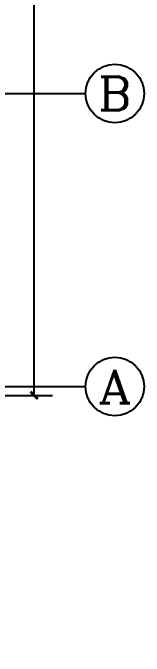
# Model space of a CAD drawing. Extents: x -191212 to 1245715665, y -234495 to 250873.
# Drawn here: x 284307 to 287888, y 37077 to 54632 of the extents above; entities that cross this region are included whole.
import ezdxf
from ezdxf.enums import TextEntityAlignment as Align

# ---------------------------------------------------------------- set-up
doc = ezdxf.new("R2010")
doc.units = 0
doc.header["$LTSCALE"] = 500
doc.layers.get('0').update_dxf_attribs({"linetype": 'CONTINUOUS'})
doc.layers.get('Defpoints').update_dxf_attribs({"linetype": 'CONTINUOUS'})
for name, color, linetype in [('AXIS', 3, 'CONTINUOUS'), ('AXIS_TEXT', 7, 'CONTINUOUS'), ('PUB_DIM', 3, 'CONTINUOUS')]:
    doc.layers.add(name, color=color, linetype=linetype)
doc.styles.add('_TCH_AXIS', font='COMPLEX', dxfattribs={"bigfont": 'GBCBIG'})
doc.styles.add('_TCH_DIM_T3', font='SIMPLEX', dxfattribs={"width": 0.705882, "bigfont": 'GBCBIG'})
doc.styles.add('COMPLEX', font='COMPLEX')
doc.dimstyles.new('_TCH_ARCH&&200', dxfattribs={"dimtxt": 510, "dimasz": 200, "dimexe": 500, "dimexo": 600, "dimgap": 200, "dimtad": 1, "dimdec": 0, "dimzin": 0, "dimdsep": 46, "dimtxsty": '_TCH_DIM_T3', "dimblk": 'ARCHTICK', "dimcen": 0.09, "dimclrt": 225, "dimazin": 2, "dimtfac": 1, "dimtdec": 0, "dimtix": 1, "dimtmove": 2, "dimatfit": 3, "dimfxl": 1, "dimtolj": 1, "dimtzin": 0, "dimarcsym": 0})

# ---------------------------------------------------------------- blocks, each defined once
blk = doc.blocks.new('_AXISO')
blk.add_circle((0, 0), 0.5)
at = {"layer": 'AXIS_TEXT', "style": 'COMPLEX', "width": 1.041667}
blk.add_attdef('A', text='', height=0.56, dxfattribs=at).set_placement((-0.25, -0.28), (0.25, -0.28), align=Align.FIT)
blk = doc.blocks.new('_ArchTick')
at = {"color": 0, "linetype": 'ByBlock', "const_width": 0.4}
blk.add_lwpolyline([(-0.5, -0.5), (0.5, 0.5)], dxfattribs=at)
blk = doc.blocks.new('*D194')
at = {"layer": 'AXIS', "color": 0, "lineweight": -2}
for p, q in [((278928, 92673), (285388, 92673)), ((284888, 44193), (284888, 92673)), ((278928, 44193), (285388, 44193))]:
    blk.add_line(p, q, dxfattribs=at)
at = {"layer": 'Defpoints', "color": 0}
for p in [(278328, 92673), (284888, 92673), (278328, 44193), (202288, -44567), (204176, -44567), (202288, -46067)]:
    blk.add_point(p, dxfattribs=at)
at = {"layer": 'PUB_DIM', "color": 0, "lineweight": -2}
for p, q in [((204176, -44567), (204176, -44367)), ((202888, -44567), (204676, -44567)), ((204176, -46067), (204176, -44567)), ((202888, -46067), (204676, -46067)), ((204176, -46067), (204176, -46267))]:
    blk.add_line(p, q, dxfattribs=at)
at = {"layer": 'AXIS', "color": 0, "lineweight": -2, "xscale": 200, "yscale": 200, "zscale": 200}
for p, rotation in [((284888, 92673), 90), ((284888, 44193), 270)]:
    blk.add_blockref('_ArchTick', p, dxfattribs=dict(at, rotation=rotation))
at = {"layer": 'PUB_DIM', "color": 0, "lineweight": -2, "xscale": 200, "yscale": 200, "zscale": 200}
for p, rotation in [((204176, -44567), 270), ((204176, -46067), 90)]:
    blk.add_blockref('_ArchTick', p, dxfattribs=dict(at, rotation=rotation))
at = {"layer": 'AXIS', "color": 7, "insert": (284433, 68433), "char_height": 510, "attachment_point": 5, "rotation": 90, "style": '_TCH_DIM_T3'}
blk.add_mtext('\\A1;48480', dxfattribs=at)
at = {"layer": 'PUB_DIM', "color": 225, "insert": (203721, -45317), "char_height": 510, "attachment_point": 5, "rotation": 90, "style": '_TCH_DIM_T3'}
blk.add_mtext('\\A1;1500', dxfattribs=at)

msp = doc.modelspace()

# ---------------------------------------------------------------- linework, layer by layer
at = {"layer": 'AXIS'}
for p, q in [((278287.8, 52433.3), (286287.8, 52433.3)), ((278287.8, 44433.3), (286287.8, 44433.3))]:
    msp.add_line(p, q, dxfattribs=at)

# ---------------------------------------------------------------- block references
ref = msp.add_blockref('_AXISO', (287087.8, 52433.3), dxfattribs=dict(at, xscale=1600, yscale=1600, zscale=1600))
ref.add_attrib('A', 'B', dxfattribs={"layer": 'AXIS_TEXT', "height": 905.1, "style": '_TCH_AXIS', "width": 1.235294}).set_placement((286635.2, 51980.8), (287540.3, 51980.8), align=Align.FIT)
ref = msp.add_blockref('_AXISO', (287087.8, 44433.3), dxfattribs=dict(at, xscale=1600, yscale=1600, zscale=1600))
ref.add_attrib('A', 'A', dxfattribs={"layer": 'AXIS_TEXT', "height": 905.1, "style": '_TCH_AXIS', "width": 1.166667}).set_placement((286635.2, 43980.8), (287540.3, 43980.8), align=Align.FIT)

# ---------------------------------------------------------------- dimensions: what is measured, and where the dimension line sits
dim = msp.add_aligned_dim(p1=(278327.8, 44193.3), p2=(278327.8, 92673.3), distance=-6560, dimstyle='_TCH_ARCH&&200', override={"dimclrt": 7}, dxfattribs=at)
dim.commit()
dim.dimension.update_dxf_attribs({"geometry": '*D194', "text_midpoint": (284432.8, 68433.3)})

doc.saveas('drawing.dxf')
